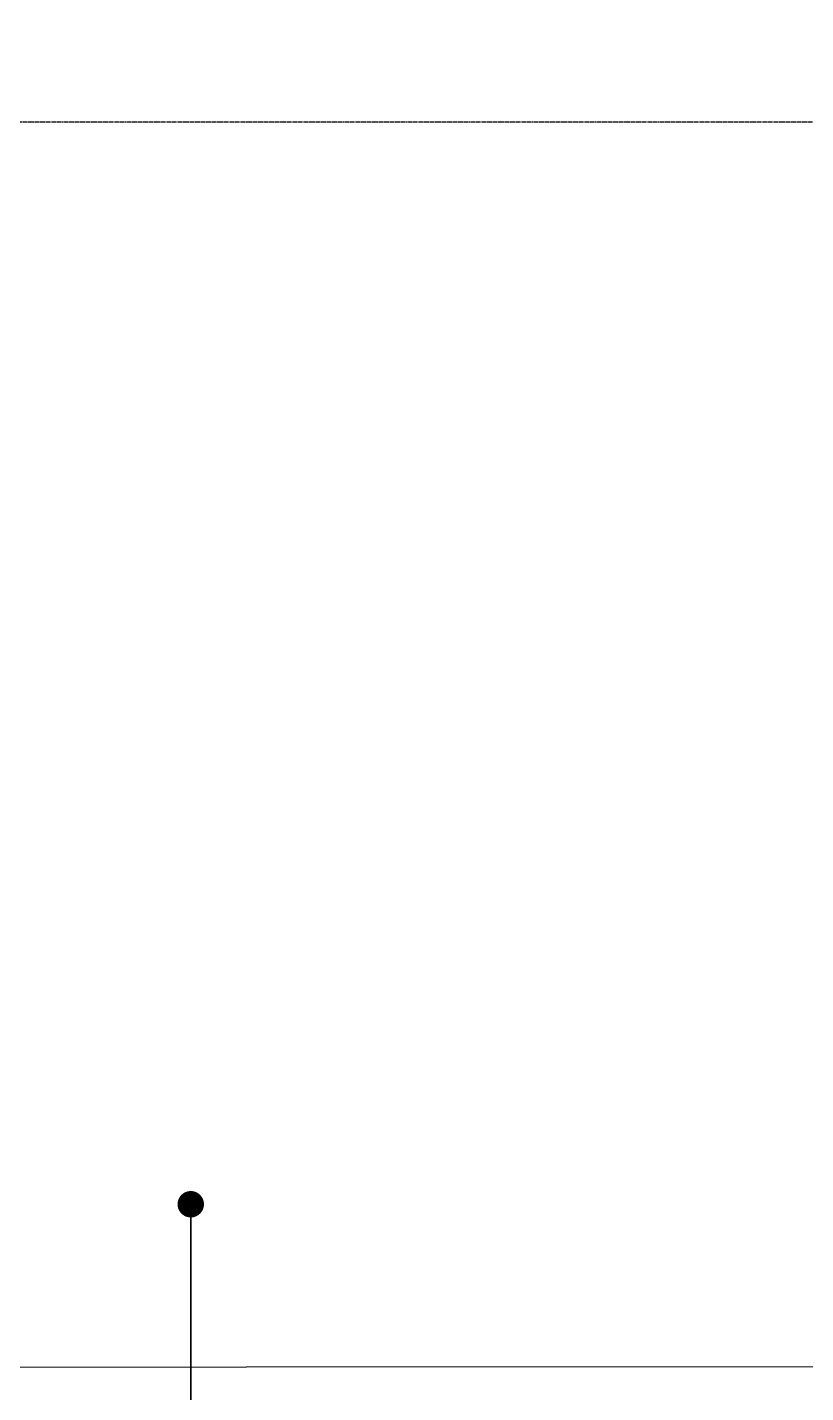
# Model space of a CAD drawing. Header units: millimetres. Extents: x 43 to 292031, y -97961 to -169.
# Drawn here: x 93068 to 98952, y -64410 to -54090 of the extents above; entities that cross this region are included whole.
import ezdxf

# ---------------------------------------------------------------- set-up
doc = ezdxf.new("R2010")
doc.units = ezdxf.units.MM
doc.linetypes.add('HIDDEN', pattern=[9.525, 6.35, -3.175])
doc.layers.get('0').update_dxf_attribs({"color": 231})
doc.layers.add('A-SHBD', color=7, linetype='Continuous', lineweight=35)
doc.layers.add('MDI-BAO', color=1, linetype='Continuous')
doc.layers.add('MDI-HANHLANG', color=5, linetype='HIDDEN', plot=False)
doc.styles.add('250602-MB CO CAU CĂN HO X1-3A-1$0$style1', font='arial.ttf')
doc.dimstyles.new('250602-MB CO CAU CĂN HO X1-3A-1$0$Dim_50', dxfattribs={"dimscale": 50, "dimtxt": 2, "dimasz": 1.5, "dimexe": 1, "dimexo": 0, "dimgap": 1, "dimtad": 1, "dimdec": 0, "dimlfac": -1, "dimzin": 12, "dimdsep": 46, "dimtxsty": '250602-MB CO CAU CĂN HO X1-3A-1$0$style1', "dimblk1": '250602-MB CO CAU CĂN HO X1-3A-1$0$_ARCHTICK', "dimblk2": '250602-MB CO CAU CĂN HO X1-3A-1$0$_ARCHTICK', "dimsah": 1, "dimcen": 1.5, "dimdle": 1.5, "dimclrd": 256, "dimclre": 256, "dimclrt": 2, "dimadec": 1, "dimazin": 3, "dimtm": 1e-09, "dimtfac": 0.416667, "dimtdec": 0, "dimtix": 1, "dimtmove": 2, "dimatfit": 3, "dimfxl": 7, "dimfxlon": 1, "dimtolj": 1, "dimtzin": 0, "dimlwd": -1, "dimlwe": -1, "dimarcsym": 1})

# ---------------------------------------------------------------- blocks, each defined once
blk = doc.blocks.new('250602-MB CO CAU CĂN HO X1-3A-1$0$_ARCHTICK')
at = {"color": 0, "linetype": 'ByBlock', "const_width": 0.15}
blk.add_lwpolyline([(-0.5, -0.5), (0.5, 0.5)], dxfattribs=at)

msp = doc.modelspace()

# ---------------------------------------------------------------- linework, layer by layer
at = {"layer": 'MDI-BAO', "elevation": 0}
msp.add_lwpolyline([(39846.8, -74504), (88846.8, -74496.9), (88846.8, -65996.3), (84804.1, -66004), (84804.1, -64219.7), (114557.4, -64204.2), (114557.4, -55704.2), (111267.5, -55704.2), (111267.5, -53904), (116347.5, -53904), (116347.5, -45404.1), (78830.2, -45403.3), (78830.2, -53904.5), (81624.4, -53905.2), (81624.4, -55704), (46507.8, -55704)], dxfattribs=at)
at = {"layer": 'MDI-HANHLANG'}
msp.add_line((81624.4, -54803.8), (111267.5, -54803.8), dxfattribs=at)

# ---------------------------------------------------------------- leaders
at = {"layer": 'A-SHBD'}
msp.add_leader([(94303.4, -62985.8), (94303.4, -67375.3)], dimstyle='250602-MB CO CAU CĂN HO X1-3A-1$0$Dim_50', override={"dimasz": 4, "dimtad": 0, "dimldrblk": 'Dot', "dimtfill": 1}, dxfattribs=at)

doc.saveas('drawing.dxf')
